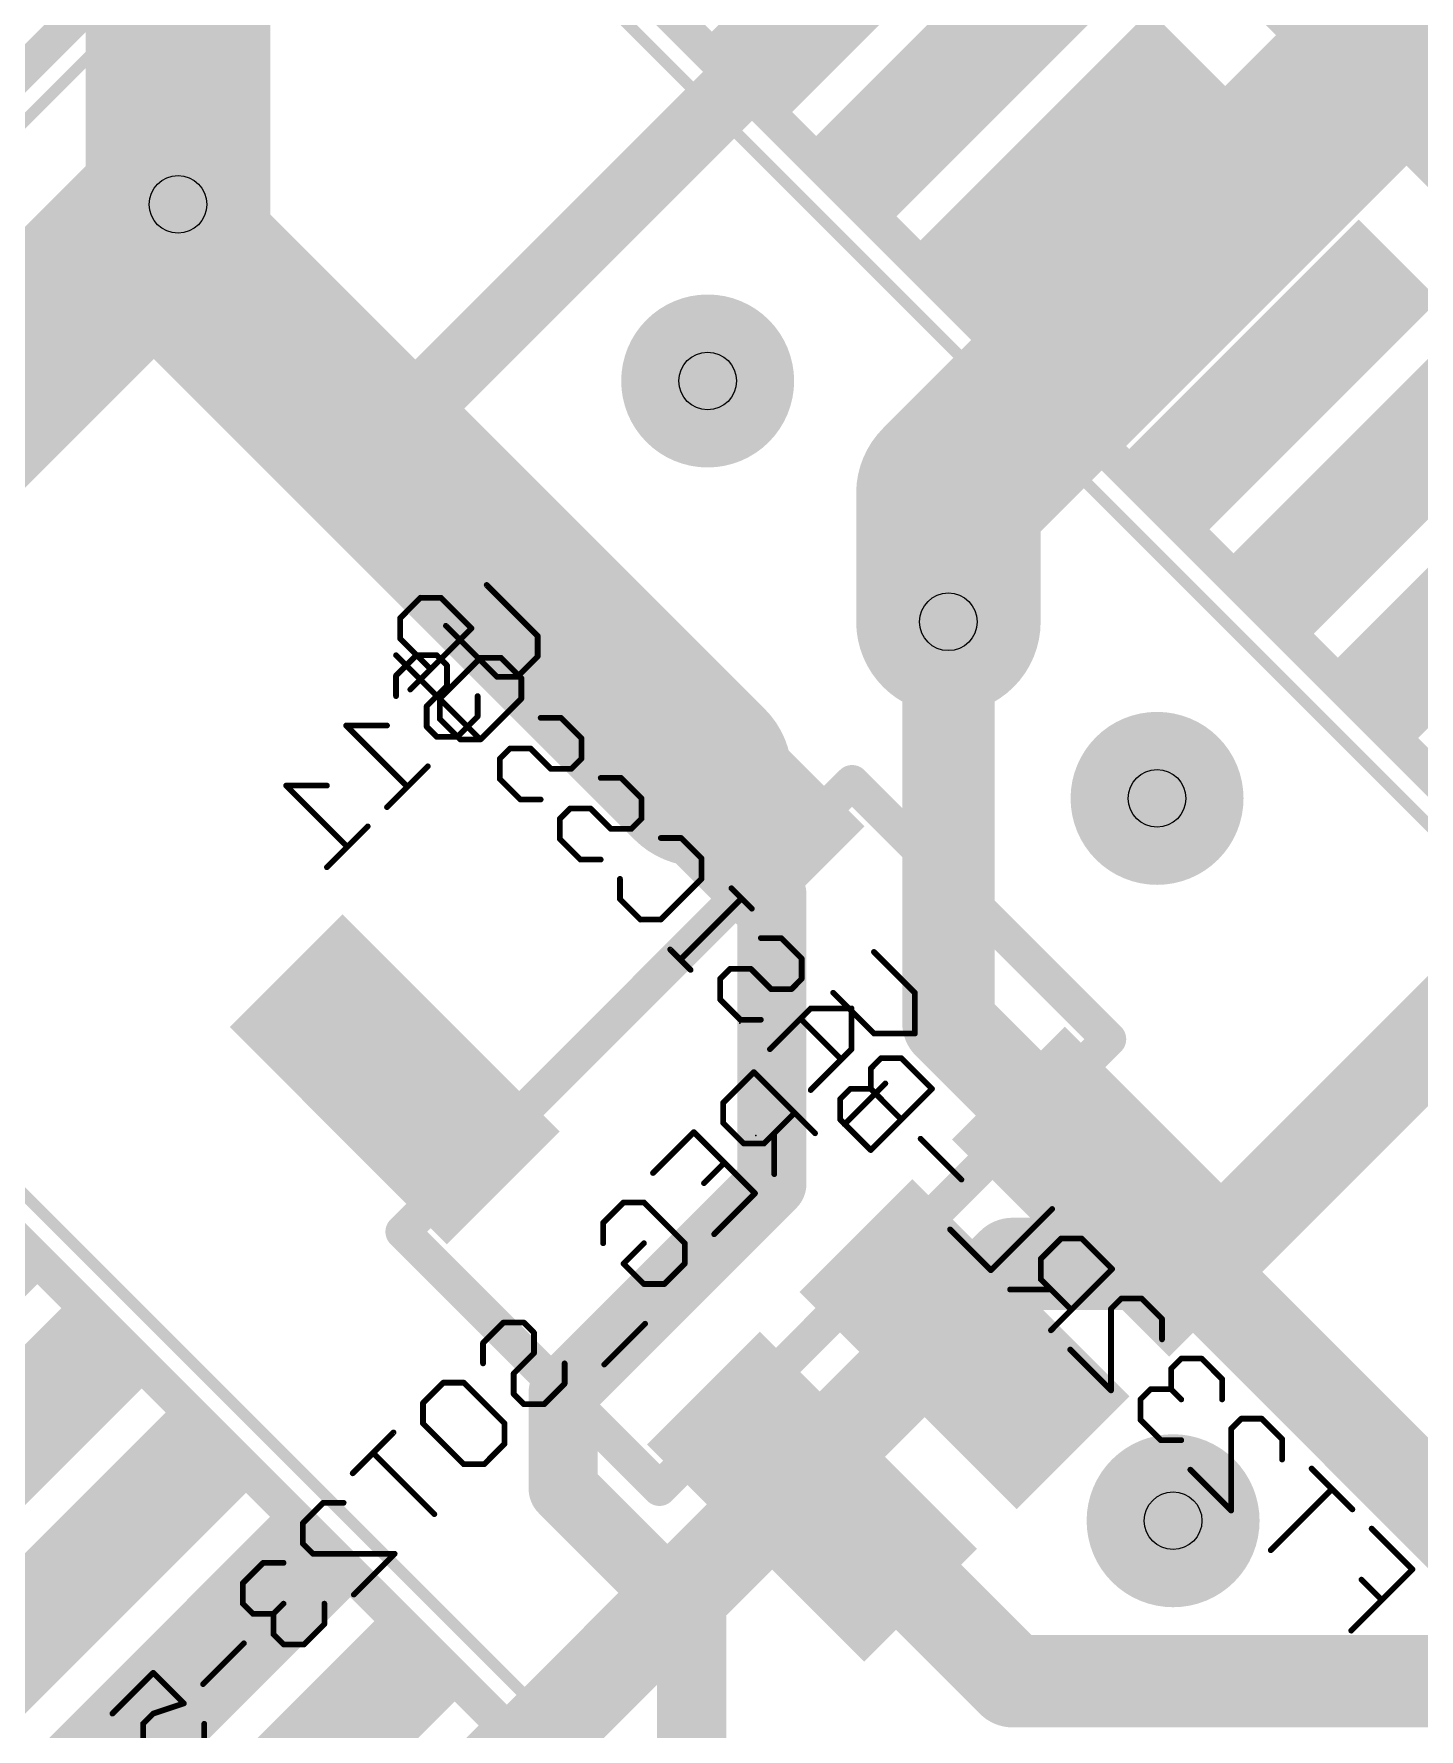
# Model space of a CAD drawing. Extents: x -76 to 580, y -41 to 95.
# Drawn here: x -12.87 to -6.77, y 7.64 to 15.11 of the extents above; entities that cross this region are included whole.
import ezdxf

# ---------------------------------------------------------------- set-up
doc = ezdxf.new("R2010")
doc.units = 0
for name, color, linetype in [('1', 22, 'CONTINUOUS'), ('16', 175, 'CONTINUOUS'), ('18', 82, 'CONTINUOUS'), ('22', 2, 'CONTINUOUS'), ('24', 7, 'CONTINUOUS'), ('26', 253, 'CONTINUOUS'), ('28', 253, 'CONTINUOUS'), ('29', 253, 'CONTINUOUS'), ('30', 253, 'CONTINUOUS'), ('32', 253, 'CONTINUOUS'), ('44', 253, 'CONTINUOUS'), ('52', 253, 'CONTINUOUS')]:
    doc.layers.add(name, color=color, linetype=linetype)

# ---------------------------------------------------------------- blocks, each defined once
blk = doc.blocks.new('RECT')
blk.add_solid([(-0.5, -0.5), (0.5, -0.5), (-0.5, 0.5), (0.5, 0.5)])
blk = doc.blocks.new('ROUNDV')
at = {"const_width": 0.5}
blk.add_lwpolyline([(0, -0.25, 1), (0, 0.25, 1), (0, -0.25)], format="xyb", dxfattribs=at)

msp = doc.modelspace()

# ---------------------------------------------------------------- linework, layer by layer
at = {"layer": '1'}
for points, const_width in [([(-1.6971, 20.2233), (-8.8388, 13.0815)], 0.8128), ([(-12.2329, 14.3543), (-14.9907, 11.5966)], 0.8128), ([(-3.677, 13.7179), (-7.7075, 9.6874)], 0.4064), ([(-8.8388, 13.0815), (-8.8388, 12.5158)], 0.8128), ([(-8.556, 9.6874), (-12.5865, 5.6569)], 0.4064), ([(-7.7075, 9.6874), (-8.556, 9.6874)], 0.4064)]:
    msp.add_lwpolyline(points, dxfattribs=dict(at, const_width=const_width))
for points, const_width in [([(-12.0893, 14.2106, 1), (-12.3766, 14.4979)], 0.4064), ([(-8.6356, 13.0815, 1), (-9.042, 13.0815)], 0.4064), ([(-8.9825, 13.2252, 1), (-8.6952, 12.9378)], 0.4064), ([(-9.042, 12.5158, 1), (-8.6356, 12.5158)], 0.4064), ([(-8.556, 9.789, 1), (-8.556, 9.5858)], 0.2032), ([(-8.4841, 9.6155, 1), (-8.6278, 9.7592)], 0.2032), ([(-7.7793, 9.7592, 1), (-7.6356, 9.6155)], 0.2032), ([(-7.7075, 9.5858, 1), (-7.7075, 9.789)], 0.2032)]:
    msp.add_lwpolyline(points, format="xyb", dxfattribs=dict(at, const_width=const_width))
at = {"layer": '16'}
for points, const_width in [([(-3.9598, 11.8794), (-8.556, 16.4756)], 0.3048), ([(-12.2329, 15.9099), (-12.2329, 14.3543)], 0.8128), ([(-9.3119, 15.3308), (-11.2784, 13.3643)], 0.3048), ([(-12.2329, 14.3543), (-12.2329, 14.1421)], 0.8128), ([(-12.2329, 14.1421), (-11.2784, 13.1875)], 0.8128), ([(-7.933, 13.9519), (-8.8388, 13.0461)], 0.4064), ([(-7.933, 13.9519), (-7.8623, 14.0226)], 0.254), ([(-11.2784, 13.1875), (-9.9349, 11.8441)], 0.8128), ([(-11.2784, 13.3643), (-11.2784, 13.1875)], 0.3048), ([(-8.8388, 13.0461), (-8.8388, 12.5158)], 0.4064), ([(-8.8388, 12.5158), (-8.8388, 10.748)], 0.4064), ([(-9.9349, 11.632), (-9.9349, 11.8441)], 0.3048), ([(-9.6166, 11.3137), (-9.9349, 11.632)], 0.3048), ([(-9.6166, 10.0409), (-9.6166, 11.3137)], 0.3048), ([(-8.8388, 10.748), (-8.0963, 10.0055)], 0.4064), ([(-10.5359, 9.1217), (-9.6166, 10.0409)], 0.3048), ([(-8.0963, 10.0055), (-6.0811, 7.9903)], 0.4064), ([(-10.5359, 8.6974), (-10.5359, 9.1217)], 0.3048), ([(-9.9702, 8.1317), (-10.5359, 8.6974)], 0.3048), ([(-9.4398, 8.662), (-9.3691, 8.662)], 0.4064), ([(-9.3691, 8.662), (-8.556, 7.8489)], 0.4064), ([(-9.9702, 7.3186), (-9.9702, 8.1317)], 0.3048), ([(-8.556, 7.8489), (-6.1518, 7.8489)], 0.4064)]:
    msp.add_lwpolyline(points, dxfattribs=dict(at, const_width=const_width))
for points, const_width in [([(-12.0297, 14.3543, 1), (-12.4361, 14.3543)], 0.4064), ([(-12.4361, 14.3543, 1), (-12.0297, 14.3543)], 0.4064), ([(-12.0893, 14.2858, 1), (-12.3766, 13.9985)], 0.4064), ([(-12.4361, 14.1421, 1), (-12.0297, 14.1421)], 0.4064), ([(-7.8612, 13.8801, 1), (-8.0049, 14.0238)], 0.2032), ([(-7.8174, 13.9777, 1), (-7.9072, 14.0675)], 0.127), ([(-7.9779, 13.9968, 1), (-7.8881, 13.907)], 0.127), ([(-11.1347, 13.3312, 1), (-11.422, 13.0439)], 0.4064), ([(-11.422, 13.0439, 1), (-11.1347, 13.3312)], 0.4064), ([(-11.2022, 13.3643, 1), (-11.3546, 13.3643)], 0.1524), ([(-11.3322, 13.4182, 1), (-11.2245, 13.3104)], 0.1524), ([(-11.3546, 13.1875, 1), (-11.2022, 13.1875)], 0.1524), ([(-8.9107, 13.118, 1), (-8.767, 12.9743)], 0.2032), ([(-8.7372, 13.0461, 1), (-8.9404, 13.0461)], 0.2032), ([(-8.7372, 12.5158, 1), (-8.9404, 12.5158)], 0.2032), ([(-8.9404, 12.5158, 1), (-8.7372, 12.5158)], 0.2032), ([(-10.0786, 11.7004, 1), (-9.7912, 11.9878)], 0.4064), ([(-9.8587, 11.8441, 1), (-10.0111, 11.8441)], 0.1524), ([(-9.881, 11.6859, 1), (-9.9888, 11.5781)], 0.1524), ([(-10.0111, 11.632, 1), (-9.8587, 11.632)], 0.1524), ([(-9.5404, 11.3137, 1), (-9.6928, 11.3137)], 0.1524), ([(-9.6705, 11.2598, 1), (-9.5628, 11.3676)], 0.1524), ([(-8.767, 10.8199, 1), (-8.9107, 10.6762)], 0.2032), ([(-8.9404, 10.748, 1), (-8.7372, 10.748)], 0.2032), ([(-9.5628, 9.987, 1), (-9.6705, 10.0948)], 0.1524), ([(-8.0245, 10.0773, 1), (-8.1681, 9.9336)], 0.2032), ([(-8.1681, 9.9336, 1), (-8.0245, 10.0773)], 0.2032), ([(-9.6928, 10.0409, 1), (-9.5404, 10.0409)], 0.1524), ([(-10.4597, 9.1217, 1), (-10.6121, 9.1217)], 0.1524), ([(-10.5898, 9.1756, 1), (-10.482, 9.0678)], 0.1524), ([(-10.482, 8.7513, 1), (-10.5898, 8.6435)], 0.1524), ([(-9.4398, 8.7636, 1), (-9.4398, 8.5604)], 0.2032), ([(-9.2973, 8.7338, 1), (-9.4409, 8.5901)], 0.2032), ([(-9.3691, 8.5604, 1), (-9.3691, 8.7636)], 0.2032), ([(-10.6121, 8.6974, 1), (-10.4597, 8.6974)], 0.1524), ([(-9.894, 8.1317, 1), (-10.0464, 8.1317)], 0.1524), ([(-10.0241, 8.0778, 1), (-9.9163, 8.1856)], 0.1524), ([(-8.556, 7.9505, 1), (-8.556, 7.7473)], 0.2032), ([(-8.6278, 7.777, 1), (-8.4841, 7.9207)], 0.2032)]:
    msp.add_lwpolyline(points, format="xyb", dxfattribs=dict(at, const_width=const_width))
at = {"layer": '22', "const_width": 0.1524}
for points in [[(-11.3667, 16.4933), (-15.5033, 12.3567)], [(-4.0128, 9.1394), (-11.3667, 16.4933)], [(-15.5033, 12.3567), (-8.1494, 5.0028)]]:
    msp.add_lwpolyline(points, dxfattribs=at)
at = {"layer": '24'}
for p in [(-9.7581, 10.748), (-9.6874, 10.253)]:
    msp.add_point(p, dxfattribs=at)
at = {"layer": '26', "const_width": 0.0254}
for points in [[(-10.873, 12.6779), (-10.6483, 12.4532)], [(-10.8281, 12.2735), (-11.0528, 12.4982)], [(-10.6483, 12.4532), (-10.6483, 12.3634)], [(-11.1825, 12.3684), (-11.2724, 12.2785)], [(-11.2724, 12.3684), (-10.9129, 12.0089)], [(-11.0927, 12.3684), (-11.1825, 12.3684)], [(-11.0477, 12.3235), (-11.0927, 12.3684)], [(-11.0477, 12.2336), (-11.0477, 12.3235)], [(-10.6483, 12.3634), (-10.7382, 12.2735)], [(-11.2724, 12.2785), (-11.2724, 12.1886)], [(-11.1376, 12.1437), (-11.0477, 12.2336)], [(-10.7382, 12.2735), (-10.8281, 12.2735)], [(-10.9129, 12.1886), (-10.9129, 12.0988)], [(-11.1376, 12.0538), (-11.1376, 12.1437)], [(-10.9129, 12.0988), (-11.0028, 12.0089)], [(-11.3123, 12.0589), (-11.4921, 12.0589)], [(-11.4921, 12.0589), (-11.2224, 11.7892)], [(-11.0927, 12.0089), (-11.1376, 12.0538)], [(-11.0028, 12.0089), (-11.0927, 12.0089)], [(-11.1326, 11.8791), (-11.3123, 11.6993)], [(-11.5769, 11.7942), (-11.7567, 11.7942)], [(-11.7567, 11.7942), (-11.487, 11.5246)], [(-11.3972, 11.6145), (-11.5769, 11.4347)]]:
    msp.add_lwpolyline(points, dxfattribs=at)
at = {"layer": '26', "const_width": 0.0127}
for points in [[(-10.8685, 12.6824, 1), (-10.8775, 12.6735)], [(-11.0483, 12.5027, 1), (-11.0572, 12.4937)], [(-10.6419, 12.4532, 1), (-10.6546, 12.4532)], [(-10.6528, 12.4488, 1), (-10.6438, 12.4577)], [(-11.2679, 12.3729, 1), (-11.2769, 12.3639)], [(-11.1825, 12.3747, 1), (-11.1825, 12.362)], [(-11.178, 12.3639, 1), (-11.187, 12.3729)], [(-11.0882, 12.3729, 1), (-11.0971, 12.3639)], [(-11.0927, 12.362, 1), (-11.0927, 12.3747)], [(-11.0414, 12.3235, 1), (-11.0541, 12.3235)], [(-11.0522, 12.319, 1), (-11.0432, 12.3279)], [(-10.6546, 12.3634, 1), (-10.6419, 12.3634)], [(-10.6438, 12.3589, 1), (-10.6528, 12.3679)], [(-11.2661, 12.2785, 1), (-11.2788, 12.2785)], [(-11.2769, 12.283, 1), (-11.2679, 12.274)], [(-11.0432, 12.2291, 1), (-11.0522, 12.2381)], [(-10.8281, 12.2798, 1), (-10.8281, 12.2671)], [(-10.8325, 12.269, 1), (-10.8236, 12.278)], [(-10.7427, 12.278, 1), (-10.7337, 12.269)], [(-10.7382, 12.2671, 1), (-10.7382, 12.2798)], [(-11.2788, 12.1886, 1), (-11.2661, 12.1886)], [(-11.0541, 12.2336, 1), (-11.0414, 12.2336)], [(-10.9066, 12.1886, 1), (-10.9192, 12.1886)], [(-11.1312, 12.1437, 1), (-11.1439, 12.1437)], [(-11.1421, 12.1482, 1), (-11.1331, 12.1392)], [(-10.9192, 12.0988, 1), (-10.9066, 12.0988)], [(-10.9084, 12.0943, 1), (-10.9174, 12.1032)], [(-11.4921, 12.0652, 1), (-11.4921, 12.0525)], [(-11.4876, 12.0633, 1), (-11.4966, 12.0544)], [(-11.3123, 12.0525, 1), (-11.3123, 12.0652)], [(-11.1331, 12.0583, 1), (-11.1421, 12.0493)], [(-11.1439, 12.0538, 1), (-11.1312, 12.0538)], [(-11.0927, 12.0152, 1), (-11.0927, 12.0025)], [(-11.0971, 12.0044, 1), (-11.0882, 12.0134)], [(-11.0073, 12.0134, 1), (-10.9983, 12.0044)], [(-11.0028, 12.0025, 1), (-11.0028, 12.0152)], [(-10.9174, 12.0044, 1), (-10.9084, 12.0134)], [(-11.1281, 11.8746, 1), (-11.1371, 11.8836)], [(-11.7567, 11.8006, 1), (-11.7567, 11.7879)], [(-11.7522, 11.7987, 1), (-11.7612, 11.7898)], [(-11.5769, 11.7879, 1), (-11.5769, 11.8006)], [(-11.2269, 11.7847, 1), (-11.218, 11.7937)], [(-11.3168, 11.7038, 1), (-11.3078, 11.6948)], [(-11.3927, 11.61, 1), (-11.4017, 11.619)], [(-11.4915, 11.5201, 1), (-11.4826, 11.5291)], [(-11.5814, 11.4392, 1), (-11.5724, 11.4302)]]:
    msp.add_lwpolyline(points, format="xyb", dxfattribs=at)
at = {"layer": '28'}
for points, const_width in [([(-11.3667, 16.2642), (-15.2742, 12.3567)], 0.0508), ([(-4.2419, 9.1394), (-11.3667, 16.2642)], 0.0508), ([(-11.1646, 12.6218), (-11.2544, 12.5319)], 0.0254), ([(-11.0747, 12.6218), (-11.1646, 12.6218)], 0.0254), ([(-10.9399, 12.487), (-11.0747, 12.6218)], 0.0254), ([(-11.2544, 12.5319), (-11.2544, 12.442)], 0.0254), ([(-11.2095, 12.2174), (-10.9399, 12.487)], 0.0254), ([(-11.2544, 12.442), (-11.1196, 12.3072)], 0.0254), ([(-15.2742, 12.3567), (-8.1494, 5.2319)], 0.0508), ([(-11.0797, 12.1774), (-10.9, 12.3572)], 0.0254), ([(-10.9, 12.3572), (-10.8101, 12.3572)], 0.0254), ([(-10.8101, 12.3572), (-10.7202, 12.2673)], 0.0254), ([(-10.7202, 12.2673), (-10.7202, 12.1774)], 0.0254), ([(-11.0797, 12.0876), (-11.0797, 12.1774)], 0.0254), ([(-10.7202, 12.1774), (-10.9, 11.9977)], 0.0254), ([(-10.9898, 11.9977), (-11.0797, 12.0876)], 0.0254), ([(-10.6353, 12.0926), (-10.5455, 12.0926)], 0.0254), ([(-10.5455, 12.0926), (-10.4556, 12.0027)], 0.0254), ([(-10.9, 11.9977), (-10.9898, 11.9977)], 0.0254), ([(-10.7702, 11.9578), (-10.8151, 11.9128)], 0.0254), ([(-10.6803, 11.9578), (-10.7702, 11.9578)], 0.0254), ([(-10.5904, 11.8679), (-10.6803, 11.9578)], 0.0254), ([(-10.4556, 12.0027), (-10.4556, 11.9128)], 0.0254), ([(-10.8151, 11.9128), (-10.8151, 11.823)], 0.0254), ([(-10.5005, 11.8679), (-10.5904, 11.8679)], 0.0254), ([(-10.4556, 11.9128), (-10.5005, 11.8679)], 0.0254), ([(-10.8151, 11.823), (-10.7252, 11.7331)], 0.0254), ([(-10.3707, 11.828), (-10.2809, 11.828)], 0.0254), ([(-10.2809, 11.828), (-10.191, 11.7381)], 0.0254), ([(-10.7252, 11.7331), (-10.6353, 11.7331)], 0.0254), ([(-10.191, 11.7381), (-10.191, 11.6482)], 0.0254), ([(-10.5056, 11.6932), (-10.5505, 11.6482)], 0.0254), ([(-10.5505, 11.6482), (-10.5505, 11.5584)], 0.0254), ([(-10.4157, 11.6932), (-10.5056, 11.6932)], 0.0254), ([(-10.3258, 11.6033), (-10.4157, 11.6932)], 0.0254), ([(-10.191, 11.6482), (-10.2359, 11.6033)], 0.0254), ([(-10.2359, 11.6033), (-10.3258, 11.6033)], 0.0254), ([(-10.1061, 11.5634), (-10.0163, 11.5634)], 0.0254), ([(-10.0163, 11.5634), (-9.9264, 11.4735)], 0.0254), ([(-10.5505, 11.5584), (-10.4606, 11.4685)], 0.0254), ([(-10.4606, 11.4685), (-10.3707, 11.4685)], 0.0254), ([(-9.9264, 11.4735), (-9.9264, 11.3836)], 0.0254), ([(-10.2859, 11.2938), (-10.2859, 11.3836)], 0.0254), ([(-9.9264, 11.3836), (-10.1061, 11.2039)], 0.0254), ([(-9.705, 11.2522), (-9.7949, 11.3421)], 0.0254), ([(-10.196, 11.2039), (-10.2859, 11.2938)], 0.0254), ([(-10.0196, 11.0275), (-9.75, 11.2971)], 0.0254), ([(-10.1061, 11.2039), (-10.196, 11.2039)], 0.0254), ([(-9.6651, 11.1224), (-9.5752, 11.1224)], 0.0254), ([(-9.5752, 11.1224), (-9.4854, 11.0325)], 0.0254), ([(-9.9747, 10.9825), (-10.0645, 11.0724)], 0.0254), ([(-9.1667, 11.0615), (-8.987, 10.8817)], 0.0254), ([(-9.7999, 10.9876), (-9.8449, 10.9426)], 0.0254), ([(-9.7101, 10.9876), (-9.7999, 10.9876)], 0.0254), ([(-9.6202, 10.8977), (-9.7101, 10.9876)], 0.0254), ([(-9.4854, 11.0325), (-9.4854, 10.9426)], 0.0254), ([(-9.8449, 10.9426), (-9.8449, 10.8528)], 0.0254), ([(-9.5303, 10.8977), (-9.6202, 10.8977)], 0.0254), ([(-9.4854, 10.9426), (-9.5303, 10.8977)], 0.0254), ([(-9.8449, 10.8528), (-9.755, 10.7629)], 0.0254), ([(-9.1667, 10.702), (-9.3465, 10.8817)], 0.0254), ([(-8.987, 10.8817), (-8.987, 10.702)], 0.0254), ([(-9.755, 10.7629), (-9.6651, 10.7629)], 0.0254), ([(-9.4455, 10.8128), (-9.6252, 10.6331)], 0.0254), ([(-9.3106, 10.5881), (-9.4904, 10.7679)], 0.0254), ([(-9.2657, 10.8128), (-9.4455, 10.8128)], 0.0254), ([(-9.2657, 10.6331), (-9.2657, 10.8128)], 0.0254), ([(-8.987, 10.702), (-9.1667, 10.702)], 0.0254), ([(-9.4455, 10.4533), (-9.2657, 10.6331)], 0.0254), ([(-9.1359, 10.5932), (-9.1808, 10.5482)], 0.0254), ([(-9.046, 10.5932), (-9.1359, 10.5932)], 0.0254), ([(-8.9112, 10.4584), (-9.046, 10.5932)], 0.0254), ([(-9.696, 10.5323), (-9.8308, 10.3975)], 0.0254), ([(-9.4263, 10.2626), (-9.696, 10.5323)], 0.0254), ([(-9.1808, 10.5482), (-9.1808, 10.4584)], 0.0254), ([(-9.2707, 10.4584), (-9.3157, 10.4134)], 0.0254), ([(-9.1168, 10.4823), (-9.2965, 10.3026)], 0.0254), ([(-9.1808, 10.4584), (-9.2707, 10.4584)], 0.0254), ([(-9.1808, 10.1887), (-8.9112, 10.4584)], 0.0254), ([(-9.046, 10.3235), (-9.1808, 10.4584)], 0.0254), ([(-9.8308, 10.3975), (-9.8308, 10.3076)], 0.0254), ([(-9.3157, 10.4134), (-9.3157, 10.3235)], 0.0254), ([(-9.8308, 10.3076), (-9.7409, 10.2177)], 0.0254), ([(-9.651, 10.2177), (-9.5162, 10.3525)], 0.0254), ([(-9.3157, 10.3235), (-9.1808, 10.1887)], 0.0254), ([(-10.1403, 10.0879), (-9.9606, 10.2677)], 0.0254), ([(-9.9606, 10.2677), (-9.6909, 9.998)], 0.0254), ([(-9.7409, 10.2177), (-9.651, 10.2177)], 0.0254), ([(-9.6061, 10.2626), (-9.6061, 10.0829)], 0.0254), ([(-8.7814, 10.0589), (-8.9612, 10.2387)], 0.0254), ([(-9.8257, 10.1329), (-9.9156, 10.043)], 0.0254), ([(-9.6909, 9.998), (-9.8707, 9.8183)], 0.0254), ([(-10.36, 9.8682), (-10.2701, 9.9581)], 0.0254), ([(-10.2701, 9.9581), (-10.1802, 9.9581)], 0.0254), ([(-10.1802, 9.9581), (-10.0005, 9.7784)], 0.0254), ([(-8.382, 9.9292), (-8.6516, 9.6595)], 0.0254), ([(-10.36, 9.7784), (-10.36, 9.8682)], 0.0254), ([(-10.2701, 9.6885), (-10.1802, 9.7784)], 0.0254), ([(-10.0005, 9.7784), (-10.0005, 9.6885)], 0.0254), ([(-8.6516, 9.6595), (-8.8314, 9.8393)], 0.0254), ([(-8.3421, 9.7994), (-8.432, 9.7095)], 0.0254), ([(-8.2522, 9.7994), (-8.3421, 9.7994)], 0.0254), ([(-8.1174, 9.6646), (-8.2522, 9.7994)], 0.0254), ([(-8.432, 9.7095), (-8.432, 9.6196)], 0.0254), ([(-10.1802, 9.5986), (-10.2701, 9.6885)], 0.0254), ([(-10.0005, 9.6885), (-10.0903, 9.5986)], 0.0254), ([(-8.387, 9.3949), (-8.1174, 9.6646)], 0.0254), ([(-10.0903, 9.5986), (-10.1802, 9.5986)], 0.0254), ([(-8.387, 9.5747), (-8.5668, 9.5747)], 0.0254), ([(-8.432, 9.6196), (-8.2972, 9.4848)], 0.0254), ([(-8.1224, 9.4898), (-8.0775, 9.5348)], 0.0254), ([(-8.1224, 9.1303), (-8.1224, 9.4898)], 0.0254), ([(-8.0775, 9.5348), (-7.9876, 9.5348)], 0.0254), ([(-7.9876, 9.5348), (-7.8977, 9.4449)], 0.0254), ([(-10.8892, 9.339), (-10.7993, 9.4289)], 0.0254), ([(-10.7993, 9.4289), (-10.7094, 9.4289)], 0.0254), ([(-10.7094, 9.4289), (-10.6645, 9.384)], 0.0254), ([(-10.1752, 9.4239), (-10.355, 9.2441)], 0.0254), ([(-7.8977, 9.4449), (-7.8977, 9.355)], 0.0254), ([(-10.8892, 9.2492), (-10.8892, 9.339)], 0.0254), ([(-10.6645, 9.384), (-10.6645, 9.2941)], 0.0254), ([(-10.6645, 9.2941), (-10.7544, 9.2042)], 0.0254), ([(-10.5297, 9.1593), (-10.5297, 9.2492)], 0.0254), ([(-8.3022, 9.3101), (-8.1224, 9.1303)], 0.0254), ([(-7.8129, 9.2702), (-7.8578, 9.2252)], 0.0254), ([(-7.723, 9.2702), (-7.8129, 9.2702)], 0.0254), ([(-7.6331, 9.1803), (-7.723, 9.2702)], 0.0254), ([(-10.7544, 9.2042), (-10.7544, 9.1143)], 0.0254), ([(-7.8578, 9.2252), (-7.8578, 9.1353)], 0.0254), ([(-7.6331, 9.0904), (-7.6331, 9.1803)], 0.0254), ([(-11.1538, 9.0744), (-11.0639, 9.1643)], 0.0254), ([(-11.0639, 9.1643), (-10.974, 9.1643)], 0.0254), ([(-10.974, 9.1643), (-10.7943, 8.9846)], 0.0254), ([(-10.7544, 9.1143), (-10.7094, 9.0694)], 0.0254), ([(-10.6196, 9.0694), (-10.5297, 9.1593)], 0.0254), ([(-7.9477, 9.1353), (-7.9926, 9.0904)], 0.0254), ([(-7.8578, 9.1353), (-7.9477, 9.1353)], 0.0254), ([(-7.8578, 9.1353), (-7.8129, 9.0904)], 0.0254), ([(-11.1538, 8.9846), (-11.1538, 9.0744)], 0.0254), ([(-10.7094, 9.0694), (-10.6196, 9.0694)], 0.0254), ([(-7.9926, 9.0904), (-7.9926, 9.0005)], 0.0254), ([(-10.974, 8.8048), (-11.1538, 8.9846)], 0.0254), ([(-10.7943, 8.9846), (-10.7943, 8.8947)], 0.0254), ([(-7.9926, 9.0005), (-7.9028, 8.9107)], 0.0254), ([(-7.5932, 8.9606), (-7.5483, 9.0056)], 0.0254), ([(-7.5932, 8.6011), (-7.5932, 8.9606)], 0.0254), ([(-7.5483, 9.0056), (-7.4584, 9.0056)], 0.0254), ([(-7.4584, 9.0056), (-7.3685, 8.9157)], 0.0254), ([(-11.2836, 8.9446), (-11.4634, 8.7649)], 0.0254), ([(-10.7943, 8.8947), (-10.8842, 8.8048)], 0.0254), ([(-7.9028, 8.9107), (-7.8129, 8.9107)], 0.0254), ([(-7.3685, 8.9157), (-7.3685, 8.8258)], 0.0254), ([(-11.1038, 8.5851), (-11.3735, 8.8548)], 0.0254), ([(-10.8842, 8.8048), (-10.974, 8.8048)], 0.0254), ([(-7.773, 8.7809), (-7.5932, 8.6011)], 0.0254), ([(-7.059, 8.6061), (-7.2387, 8.7859)], 0.0254), ([(-7.4185, 8.4264), (-7.1488, 8.696)], 0.0254), ([(-11.683, 8.5452), (-11.5931, 8.6351)], 0.0254), ([(-11.5931, 8.6351), (-11.5033, 8.6351)], 0.0254), ([(-11.683, 8.4553), (-11.683, 8.5452)], 0.0254), ([(-6.7944, 8.3415), (-6.9741, 8.5213)], 0.0254), ([(-11.6381, 8.4104), (-11.683, 8.4553)], 0.0254), ([(-11.8577, 8.3705), (-11.9476, 8.2806)], 0.0254), ([(-11.7679, 8.3705), (-11.8577, 8.3705)], 0.0254), ([(-11.2786, 8.4104), (-11.6381, 8.4104)], 0.0254), ([(-11.4583, 8.2306), (-11.2786, 8.4104)], 0.0254), ([(-11.9476, 8.2806), (-11.9476, 8.1907)], 0.0254), ([(-7.064, 8.0719), (-6.7944, 8.3415)], 0.0254), ([(-6.9292, 8.2067), (-7.0191, 8.2966)], 0.0254), ([(-11.9476, 8.1907), (-11.9027, 8.1458)], 0.0254), ([(-11.9027, 8.1458), (-11.8128, 8.1458)], 0.0254), ([(-11.8128, 8.1458), (-11.7679, 8.1907)], 0.0254), ([(-11.8128, 8.1458), (-11.8128, 8.0559)], 0.0254), ([(-11.5881, 8.1009), (-11.5881, 8.1907)], 0.0254), ([(-11.8128, 8.0559), (-11.7679, 8.011)], 0.0254), ([(-11.678, 8.011), (-11.5881, 8.1009)], 0.0254), ([(-11.9426, 8.016), (-12.1224, 7.8363)], 0.0254), ([(-11.7679, 8.011), (-11.678, 8.011)], 0.0254), ([(-12.5218, 7.7065), (-12.342, 7.8862)], 0.0254), ([(-12.342, 7.8862), (-12.2072, 7.7514)], 0.0254), ([(-12.342, 7.7065), (-12.387, 7.6615)], 0.0254), ([(-12.2072, 7.7514), (-12.342, 7.7065)], 0.0254), ([(-12.387, 7.6615), (-12.387, 7.5716)], 0.0254), ([(-12.1173, 7.5716), (-12.1173, 7.6615)], 0.0254)]:
    msp.add_lwpolyline(points, dxfattribs=dict(at, const_width=const_width))
at = {"layer": '28', "const_width": 0.0127}
for points in [[(-11.1646, 12.6282, 1), (-11.1646, 12.6155)], [(-11.1601, 12.6173, 1), (-11.169, 12.6263)], [(-11.0702, 12.6263, 1), (-11.0792, 12.6173)], [(-11.0747, 12.6155, 1), (-11.0747, 12.6282)], [(-11.2481, 12.5319, 1), (-11.2608, 12.5319)], [(-11.2589, 12.5364, 1), (-11.2499, 12.5274)], [(-10.9354, 12.4825, 1), (-10.9444, 12.4915)], [(-10.9444, 12.4825, 1), (-10.9354, 12.4915)], [(-11.25, 12.4465, 1), (-11.2589, 12.4376)], [(-11.2608, 12.442, 1), (-11.2481, 12.442)], [(-10.9, 12.3636, 1), (-10.9, 12.3509)], [(-10.8955, 12.3527, 1), (-10.9044, 12.3617)], [(-10.8056, 12.3617, 1), (-10.8146, 12.3527)], [(-10.8101, 12.3509, 1), (-10.8101, 12.3636)], [(-11.1241, 12.3027, 1), (-11.1151, 12.3117)], [(-10.7138, 12.2673, 1), (-10.7265, 12.2673)], [(-10.7247, 12.2628, 1), (-10.7157, 12.2718)], [(-11.214, 12.2218, 1), (-11.205, 12.2129)], [(-11.0734, 12.1774, 1), (-11.0861, 12.1774)], [(-11.0842, 12.1819, 1), (-11.0752, 12.173)], [(-10.7265, 12.1774, 1), (-10.7138, 12.1774)], [(-10.7157, 12.173, 1), (-10.7247, 12.1819)], [(-11.0752, 12.0921, 1), (-11.0842, 12.0831)], [(-10.6353, 12.099, 1), (-10.6353, 12.0863)], [(-10.541, 12.0971, 1), (-10.55, 12.0881)], [(-10.5455, 12.0863, 1), (-10.5455, 12.099)], [(-11.0861, 12.0876, 1), (-11.0734, 12.0876)], [(-10.9898, 12.004, 1), (-10.9898, 11.9913)], [(-10.9943, 11.9932, 1), (-10.9853, 12.0022)], [(-10.9044, 12.0022, 1), (-10.8955, 11.9932)], [(-10.9, 11.9913, 1), (-10.9, 12.004)], [(-10.7702, 11.9641, 1), (-10.7702, 11.9514)], [(-10.7657, 11.9533, 1), (-10.7747, 11.9623)], [(-10.6758, 11.9623, 1), (-10.6848, 11.9533)], [(-10.6803, 11.9514, 1), (-10.6803, 11.9641)], [(-10.4492, 12.0027, 1), (-10.4619, 12.0027)], [(-10.4601, 11.9982, 1), (-10.4511, 12.0072)], [(-10.8088, 11.9128, 1), (-10.8215, 11.9128)], [(-10.8196, 11.9173, 1), (-10.8106, 11.9084)], [(-10.5904, 11.8743, 1), (-10.5904, 11.8616)], [(-10.5949, 11.8634, 1), (-10.5859, 11.8724)], [(-10.505, 11.8724, 1), (-10.496, 11.8634)], [(-10.5005, 11.8616, 1), (-10.5005, 11.8743)], [(-10.4619, 11.9128, 1), (-10.4492, 11.9128)], [(-10.4511, 11.9084, 1), (-10.4601, 11.9173)], [(-10.8106, 11.8275, 1), (-10.8196, 11.8185)], [(-10.8215, 11.823, 1), (-10.8088, 11.823)], [(-10.3707, 11.8343, 1), (-10.3707, 11.8216)], [(-10.2764, 11.8325, 1), (-10.2854, 11.8235)], [(-10.2809, 11.8216, 1), (-10.2809, 11.8343)], [(-10.7252, 11.7394, 1), (-10.7252, 11.7267)], [(-10.7297, 11.7286, 1), (-10.7207, 11.7376)], [(-10.6353, 11.7267, 1), (-10.6353, 11.7394)], [(-10.1846, 11.7381, 1), (-10.1973, 11.7381)], [(-10.1955, 11.7336, 1), (-10.1865, 11.7426)], [(-10.5441, 11.6482, 1), (-10.5568, 11.6482)], [(-10.555, 11.6527, 1), (-10.546, 11.6437)], [(-10.5056, 11.6995, 1), (-10.5056, 11.6868)], [(-10.5011, 11.6887, 1), (-10.51, 11.6977)], [(-10.4112, 11.6977, 1), (-10.4202, 11.6887)], [(-10.4157, 11.6868, 1), (-10.4157, 11.6995)], [(-10.1973, 11.6482, 1), (-10.1846, 11.6482)], [(-10.1865, 11.6437, 1), (-10.1955, 11.6527)], [(-10.3258, 11.6097, 1), (-10.3258, 11.597)], [(-10.3303, 11.5988, 1), (-10.3213, 11.6078)], [(-10.2404, 11.6078, 1), (-10.2314, 11.5988)], [(-10.2359, 11.597, 1), (-10.2359, 11.6097)], [(-10.1061, 11.5697, 1), (-10.1061, 11.557)], [(-10.0118, 11.5679, 1), (-10.0207, 11.5589)], [(-10.0163, 11.557, 1), (-10.0163, 11.5697)], [(-10.546, 11.5628, 1), (-10.555, 11.5539)], [(-10.5568, 11.5584, 1), (-10.5441, 11.5584)], [(-10.4606, 11.4748, 1), (-10.4606, 11.4621)], [(-10.4651, 11.464, 1), (-10.4561, 11.473)], [(-10.3707, 11.4621, 1), (-10.3707, 11.4748)], [(-9.92, 11.4735, 1), (-9.9327, 11.4735)], [(-9.9309, 11.469, 1), (-9.9219, 11.478)], [(-10.2795, 11.3836, 1), (-10.2922, 11.3836)], [(-9.9327, 11.3836, 1), (-9.92, 11.3836)], [(-9.9219, 11.3791, 1), (-9.9309, 11.3881)], [(-9.7904, 11.3465, 1), (-9.7994, 11.3376)], [(-10.2814, 11.2982, 1), (-10.2904, 11.2893)], [(-10.2922, 11.2938, 1), (-10.2795, 11.2938)], [(-9.7455, 11.2926, 1), (-9.7545, 11.3016)], [(-10.196, 11.2102, 1), (-10.196, 11.1975)], [(-10.2005, 11.1994, 1), (-10.1915, 11.2084)], [(-10.1106, 11.2084, 1), (-10.1016, 11.1994)], [(-10.1061, 11.1975, 1), (-10.1061, 11.2102)], [(-9.7095, 11.2477, 1), (-9.7005, 11.2567)], [(-9.6651, 11.1287, 1), (-9.6651, 11.116)], [(-9.5708, 11.1269, 1), (-9.5797, 11.1179)], [(-9.5752, 11.116, 1), (-9.5752, 11.1287)], [(-10.0601, 11.0769, 1), (-10.069, 11.0679)], [(-9.1623, 11.066, 1), (-9.1712, 11.057)], [(-10.0241, 11.032, 1), (-10.0151, 11.023)], [(-9.9792, 10.978, 1), (-9.9702, 10.987)], [(-9.7999, 10.9939, 1), (-9.7999, 10.9812)], [(-9.7955, 10.9831, 1), (-9.8044, 10.9921)], [(-9.7056, 10.9921, 1), (-9.7145, 10.9831)], [(-9.7101, 10.9812, 1), (-9.7101, 10.9939)], [(-9.479, 11.0325, 1), (-9.4917, 11.0325)], [(-9.4899, 11.028, 1), (-9.4809, 11.037)], [(-9.8385, 10.9426, 1), (-9.8512, 10.9426)], [(-9.8494, 10.9471, 1), (-9.8404, 10.9381)], [(-9.6202, 10.904, 1), (-9.6202, 10.8913)], [(-9.6247, 10.8932, 1), (-9.6157, 10.9022)], [(-9.5348, 10.9022, 1), (-9.5258, 10.8932)], [(-9.5303, 10.8913, 1), (-9.5303, 10.904)], [(-9.4917, 10.9426, 1), (-9.479, 10.9426)], [(-9.4809, 10.9381, 1), (-9.4899, 10.9471)], [(-9.8404, 10.8572, 1), (-9.8494, 10.8483)], [(-9.8512, 10.8528, 1), (-9.8385, 10.8528)], [(-9.342, 10.8862, 1), (-9.351, 10.8772)], [(-8.9806, 10.8817, 1), (-8.9933, 10.8817)], [(-8.9915, 10.8772, 1), (-8.9825, 10.8862)], [(-9.755, 10.7692, 1), (-9.755, 10.7565)], [(-9.7595, 10.7584, 1), (-9.7505, 10.7674)], [(-9.6651, 10.7565, 1), (-9.6651, 10.7692)], [(-9.4859, 10.7724, 1), (-9.4949, 10.7634)], [(-9.4455, 10.8192, 1), (-9.4455, 10.8065)], [(-9.441, 10.8084, 1), (-9.4499, 10.8173)], [(-9.2593, 10.8128, 1), (-9.272, 10.8128)], [(-9.2657, 10.8065, 1), (-9.2657, 10.8192)], [(-9.1667, 10.7083, 1), (-9.1667, 10.6956)], [(-9.1712, 10.6975, 1), (-9.1623, 10.7065)], [(-8.9933, 10.702, 1), (-8.9806, 10.702)], [(-8.987, 10.6956, 1), (-8.987, 10.7083)], [(-9.6297, 10.6376, 1), (-9.6207, 10.6286)], [(-9.272, 10.6331, 1), (-9.2593, 10.6331)], [(-9.2612, 10.6286, 1), (-9.2702, 10.6376)], [(-9.1359, 10.5995, 1), (-9.1359, 10.5868)], [(-9.1314, 10.5887, 1), (-9.1404, 10.5977)], [(-9.0415, 10.5977, 1), (-9.0505, 10.5887)], [(-9.046, 10.5868, 1), (-9.046, 10.5995)], [(-9.6915, 10.5368, 1), (-9.7004, 10.5278)], [(-9.6915, 10.5278, 1), (-9.7004, 10.5368)], [(-9.3151, 10.5837, 1), (-9.3061, 10.5926)], [(-9.1745, 10.5482, 1), (-9.1872, 10.5482)], [(-9.1853, 10.5527, 1), (-9.1764, 10.5438)], [(-9.4499, 10.4578, 1), (-9.441, 10.4488)], [(-9.2707, 10.4647, 1), (-9.2707, 10.452)], [(-9.2662, 10.4539, 1), (-9.2752, 10.4629)], [(-9.1872, 10.4584, 1), (-9.1745, 10.4584)], [(-9.1764, 10.4629, 1), (-9.1853, 10.4539)], [(-9.1808, 10.452, 1), (-9.1808, 10.4647)], [(-9.1123, 10.4778, 1), (-9.1213, 10.4868)], [(-8.9067, 10.4539, 1), (-8.9157, 10.4629)], [(-8.9157, 10.4539, 1), (-8.9067, 10.4629)], [(-9.8353, 10.402, 1), (-9.8263, 10.393)], [(-9.8244, 10.3975, 1), (-9.8371, 10.3975)], [(-9.3202, 10.4179, 1), (-9.3112, 10.4089)], [(-9.3093, 10.4134, 1), (-9.322, 10.4134)], [(-9.8263, 10.3121, 1), (-9.8353, 10.3031)], [(-9.8371, 10.3076, 1), (-9.8244, 10.3076)], [(-9.5117, 10.348, 1), (-9.5207, 10.357)], [(-9.3112, 10.328, 1), (-9.3202, 10.3191)], [(-9.322, 10.3235, 1), (-9.3093, 10.3235)], [(-9.301, 10.307, 1), (-9.292, 10.2981)], [(-9.0505, 10.3191, 1), (-9.0415, 10.328)], [(-9.9561, 10.2722, 1), (-9.965, 10.2632)], [(-9.9561, 10.2632, 1), (-9.965, 10.2722)], [(-9.7409, 10.2241, 1), (-9.7409, 10.2114)], [(-9.651, 10.2114, 1), (-9.651, 10.2241)], [(-9.5997, 10.2626, 1), (-9.6124, 10.2626)], [(-9.4308, 10.2582, 1), (-9.4218, 10.2671)], [(-8.9567, 10.2432, 1), (-8.9657, 10.2342)], [(-9.7454, 10.2132, 1), (-9.7364, 10.2222)], [(-9.6555, 10.2222, 1), (-9.6465, 10.2132)], [(-9.1853, 10.1932, 1), (-9.1764, 10.1842)], [(-9.1853, 10.1842, 1), (-9.1764, 10.1932)], [(-10.1448, 10.0924, 1), (-10.1358, 10.0834)], [(-9.8213, 10.1284, 1), (-9.8302, 10.1373)], [(-9.6124, 10.0829, 1), (-9.5997, 10.0829)], [(-9.9201, 10.0475, 1), (-9.9111, 10.0385)], [(-9.6864, 9.9936, 1), (-9.6954, 10.0025)], [(-9.6954, 9.9936, 1), (-9.6864, 10.0025)], [(-8.7859, 10.0545, 1), (-8.7769, 10.0634)], [(-10.2701, 9.9645, 1), (-10.2701, 9.9518)], [(-10.2656, 9.9536, 1), (-10.2746, 9.9626)], [(-10.1757, 9.9626, 1), (-10.1847, 9.9536)], [(-10.1802, 9.9518, 1), (-10.1802, 9.9645)], [(-8.3775, 9.9247, 1), (-8.3865, 9.9336)], [(-10.3536, 9.8682, 1), (-10.3663, 9.8682)], [(-10.3645, 9.8727, 1), (-10.3555, 9.8638)], [(-10.3663, 9.7784, 1), (-10.3536, 9.7784)], [(-10.1757, 9.7739, 1), (-10.1847, 9.7829)], [(-9.9941, 9.7784, 1), (-10.0068, 9.7784)], [(-10.005, 9.7739, 1), (-9.996, 9.7829)], [(-9.8752, 9.8228, 1), (-9.8662, 9.8138)], [(-8.8269, 9.8438, 1), (-8.8359, 9.8348)], [(-8.3421, 9.8057, 1), (-8.3421, 9.793)], [(-8.3376, 9.7949, 1), (-8.3466, 9.8039)], [(-8.2477, 9.8039, 1), (-8.2567, 9.7949)], [(-8.2522, 9.793, 1), (-8.2522, 9.8057)], [(-8.4256, 9.7095, 1), (-8.4383, 9.7095)], [(-8.4365, 9.714, 1), (-8.4275, 9.705)], [(-10.2656, 9.693, 1), (-10.2746, 9.684)], [(-10.2746, 9.693, 1), (-10.2656, 9.684)], [(-10.0068, 9.6885, 1), (-9.9941, 9.6885)], [(-9.996, 9.684, 1), (-10.005, 9.693)], [(-8.6561, 9.664, 1), (-8.6471, 9.655)], [(-8.6561, 9.655, 1), (-8.6471, 9.664)], [(-8.1129, 9.6601, 1), (-8.1219, 9.669)], [(-8.1219, 9.6601, 1), (-8.1129, 9.669)], [(-10.1802, 9.605, 1), (-10.1802, 9.5923)], [(-10.1847, 9.5941, 1), (-10.1757, 9.6031)], [(-10.0948, 9.6031, 1), (-10.0859, 9.5941)], [(-10.0903, 9.5923, 1), (-10.0903, 9.605)], [(-8.5668, 9.581, 1), (-8.5668, 9.5683)], [(-8.4275, 9.6241, 1), (-8.4365, 9.6151)], [(-8.4383, 9.6196, 1), (-8.4256, 9.6196)], [(-8.387, 9.5683, 1), (-8.387, 9.581)], [(-8.3016, 9.4803, 1), (-8.2927, 9.4893)], [(-8.1161, 9.4898, 1), (-8.1288, 9.4898)], [(-8.1269, 9.4943, 1), (-8.1179, 9.4853)], [(-8.0775, 9.5411, 1), (-8.0775, 9.5284)], [(-8.073, 9.5303, 1), (-8.082, 9.5393)], [(-7.9831, 9.5393, 1), (-7.9921, 9.5303)], [(-7.9876, 9.5284, 1), (-7.9876, 9.5411)], [(-10.7993, 9.4353, 1), (-10.7993, 9.4226)], [(-10.7948, 9.4244, 1), (-10.8038, 9.4334)], [(-10.7049, 9.4334, 1), (-10.7139, 9.4244)], [(-10.7094, 9.4226, 1), (-10.7094, 9.4353)], [(-10.1707, 9.4194, 1), (-10.1797, 9.4284)], [(-7.8914, 9.4449, 1), (-7.9041, 9.4449)], [(-7.9022, 9.4404, 1), (-7.8932, 9.4494)], [(-10.8828, 9.339, 1), (-10.8955, 9.339)], [(-10.8937, 9.3435, 1), (-10.8847, 9.3345)], [(-10.6582, 9.384, 1), (-10.6708, 9.384)], [(-10.669, 9.3795, 1), (-10.66, 9.3885)], [(-8.3915, 9.3994, 1), (-8.3825, 9.3904)], [(-7.9041, 9.355, 1), (-7.8914, 9.355)], [(-10.6708, 9.2941, 1), (-10.6582, 9.2941)], [(-10.66, 9.2896, 1), (-10.669, 9.2986)], [(-10.5233, 9.2492, 1), (-10.536, 9.2492)], [(-8.2977, 9.3146, 1), (-8.3067, 9.3056)], [(-7.8129, 9.2765, 1), (-7.8129, 9.2638)], [(-7.8084, 9.2657, 1), (-7.8174, 9.2747)], [(-7.7185, 9.2747, 1), (-7.7275, 9.2657)], [(-7.723, 9.2638, 1), (-7.723, 9.2765)], [(-10.8955, 9.2492, 1), (-10.8828, 9.2492)], [(-10.7589, 9.2087, 1), (-10.7499, 9.1997)], [(-10.748, 9.2042, 1), (-10.7607, 9.2042)], [(-10.3594, 9.2486, 1), (-10.3505, 9.2396)], [(-7.8515, 9.2252, 1), (-7.8642, 9.2252)], [(-7.8623, 9.2297, 1), (-7.8533, 9.2207)], [(-7.6268, 9.1803, 1), (-7.6395, 9.1803)], [(-7.6376, 9.1758, 1), (-7.6286, 9.1848)], [(-11.0639, 9.1707, 1), (-11.0639, 9.158)], [(-11.0594, 9.1598, 1), (-11.0684, 9.1688)], [(-10.9696, 9.1688, 1), (-10.9785, 9.1598)], [(-10.974, 9.158, 1), (-10.974, 9.1707)], [(-10.7499, 9.1188, 1), (-10.7589, 9.1099)], [(-10.7607, 9.1143, 1), (-10.748, 9.1143)], [(-10.536, 9.1593, 1), (-10.5233, 9.1593)], [(-10.5252, 9.1548, 1), (-10.5342, 9.1638)], [(-8.1288, 9.1303, 1), (-8.1161, 9.1303)], [(-8.1269, 9.1258, 1), (-8.1179, 9.1348)], [(-7.9477, 9.1417, 1), (-7.9477, 9.129)], [(-7.9432, 9.1309, 1), (-7.9522, 9.1398)], [(-7.8642, 9.1353, 1), (-7.8515, 9.1353)], [(-7.8533, 9.1398, 1), (-7.8623, 9.1309)], [(-7.8578, 9.129, 1), (-7.8578, 9.1417)], [(-11.1475, 9.0744, 1), (-11.1602, 9.0744)], [(-11.1583, 9.0789, 1), (-11.1493, 9.0699)], [(-10.7094, 9.0758, 1), (-10.7094, 9.0631)], [(-10.7139, 9.0649, 1), (-10.7049, 9.0739)], [(-10.624, 9.0739, 1), (-10.6151, 9.0649)], [(-10.6196, 9.0631, 1), (-10.6196, 9.0758)], [(-7.9863, 9.0904, 1), (-7.999, 9.0904)], [(-7.9971, 9.0949, 1), (-7.9881, 9.0859)], [(-7.8174, 9.0859, 1), (-7.8084, 9.0949)], [(-7.6395, 9.0904, 1), (-7.6268, 9.0904)], [(-11.1493, 8.989, 1), (-11.1583, 8.9801)], [(-11.1602, 8.9846, 1), (-11.1475, 8.9846)], [(-10.7879, 8.9846, 1), (-10.8006, 8.9846)], [(-10.7988, 8.9801, 1), (-10.7898, 8.989)], [(-7.9881, 9.005, 1), (-7.9971, 8.996)], [(-7.999, 9.0005, 1), (-7.9863, 9.0005)], [(-7.5869, 8.9606, 1), (-7.5996, 8.9606)], [(-7.5977, 8.9651, 1), (-7.5887, 8.9561)], [(-7.5483, 9.0119, 1), (-7.5483, 8.9992)], [(-7.5438, 9.0011, 1), (-7.5528, 9.0101)], [(-7.4539, 9.0101, 1), (-7.4629, 9.0011)], [(-7.4584, 8.9992, 1), (-7.4584, 9.0119)], [(-11.2791, 8.9402, 1), (-11.2881, 8.9491)], [(-10.8006, 8.8947, 1), (-10.7879, 8.8947)], [(-10.7898, 8.8902, 1), (-10.7988, 8.8992)], [(-7.9028, 8.917, 1), (-7.9028, 8.9043)], [(-7.9072, 8.9062, 1), (-7.8983, 8.9151)], [(-7.8129, 8.9043, 1), (-7.8129, 8.917)], [(-7.3622, 8.9157, 1), (-7.3749, 8.9157)], [(-7.373, 8.9112, 1), (-7.364, 8.9202)], [(-11.369, 8.8593, 1), (-11.378, 8.8503)], [(-10.974, 8.8111, 1), (-10.974, 8.7984)], [(-10.9785, 8.8003, 1), (-10.9696, 8.8093)], [(-10.8887, 8.8093, 1), (-10.8797, 8.8003)], [(-10.8842, 8.7984, 1), (-10.8842, 8.8111)], [(-7.3749, 8.8258, 1), (-7.3622, 8.8258)], [(-11.4678, 8.7694, 1), (-11.4589, 8.7604)], [(-7.7685, 8.7854, 1), (-7.7775, 8.7764)], [(-7.2342, 8.7904, 1), (-7.2432, 8.7814)], [(-7.1444, 8.6915, 1), (-7.1533, 8.7005)], [(-11.5931, 8.6414, 1), (-11.5931, 8.6288)], [(-11.5886, 8.6306, 1), (-11.5976, 8.6396)], [(-11.5033, 8.6287, 1), (-11.5033, 8.6414)], [(-11.1083, 8.5806, 1), (-11.0993, 8.5896)], [(-7.5996, 8.6011, 1), (-7.5869, 8.6011)], [(-7.5977, 8.5966, 1), (-7.5887, 8.6056)], [(-7.0635, 8.6017, 1), (-7.0545, 8.6106)], [(-11.6767, 8.5452, 1), (-11.6894, 8.5452)], [(-11.6875, 8.5497, 1), (-11.6785, 8.5407)], [(-6.9696, 8.5258, 1), (-6.9786, 8.5168)], [(-11.6785, 8.4598, 1), (-11.6875, 8.4509)], [(-11.6894, 8.4553, 1), (-11.6767, 8.4553)], [(-11.8577, 8.3768, 1), (-11.8577, 8.3641)], [(-11.8533, 8.366, 1), (-11.8622, 8.375)], [(-11.7679, 8.3641, 1), (-11.7679, 8.3768)], [(-11.6381, 8.4168, 1), (-11.6381, 8.4041)], [(-11.6426, 8.4059, 1), (-11.6336, 8.4149)], [(-11.2741, 8.4059, 1), (-11.283, 8.4149)], [(-11.2786, 8.4041, 1), (-11.2786, 8.4168)], [(-7.423, 8.4309, 1), (-7.414, 8.4219)], [(-11.9413, 8.2806, 1), (-11.954, 8.2806)], [(-11.9521, 8.2851, 1), (-11.9431, 8.2761)], [(-7.0146, 8.3011, 1), (-7.0235, 8.2921)], [(-6.7899, 8.337, 1), (-6.7989, 8.346)], [(-6.7989, 8.337, 1), (-6.7899, 8.346)], [(-11.4628, 8.2351, 1), (-11.4538, 8.2262)], [(-6.9337, 8.2022, 1), (-6.9247, 8.2112)], [(-11.954, 8.1907, 1), (-11.9413, 8.1907)], [(-11.9431, 8.1952, 1), (-11.9521, 8.1862)], [(-11.9027, 8.1521, 1), (-11.9027, 8.1394)], [(-11.9072, 8.1413, 1), (-11.8982, 8.1503)], [(-11.8065, 8.1458, 1), (-11.8192, 8.1458)], [(-11.8173, 8.1503, 1), (-11.8083, 8.1413)], [(-11.8128, 8.1394, 1), (-11.8128, 8.1521)], [(-11.7634, 8.1862, 1), (-11.7724, 8.1952)], [(-11.5818, 8.1907, 1), (-11.5945, 8.1907)], [(-11.8083, 8.0604, 1), (-11.8173, 8.0514)], [(-11.5945, 8.1009, 1), (-11.5818, 8.1009)], [(-11.5836, 8.0964, 1), (-11.5926, 8.1053)], [(-7.0685, 8.0764, 1), (-7.0595, 8.0674)], [(-11.9381, 8.0115, 1), (-11.9471, 8.0205)], [(-11.8192, 8.0559, 1), (-11.8065, 8.0559)], [(-11.7679, 8.0173, 1), (-11.7679, 8.0046)], [(-11.7724, 8.0065, 1), (-11.7634, 8.0155)], [(-11.6825, 8.0155, 1), (-11.6735, 8.0065)], [(-11.678, 8.0046, 1), (-11.678, 8.0173)], [(-12.3375, 7.8907, 1), (-12.3465, 7.8817)], [(-12.3375, 7.8817, 1), (-12.3465, 7.8907)], [(-12.1268, 7.8407, 1), (-12.1179, 7.8318)], [(-12.5263, 7.711, 1), (-12.5173, 7.702)], [(-12.344, 7.7125, 1), (-12.34, 7.7004)], [(-12.3375, 7.702, 1), (-12.3465, 7.711)], [(-12.2117, 7.7469, 1), (-12.2027, 7.7559)], [(-12.2052, 7.7454, 1), (-12.2092, 7.7574)], [(-12.3806, 7.6615, 1), (-12.3933, 7.6615)], [(-12.3914, 7.666, 1), (-12.3825, 7.657)], [(-12.111, 7.6615, 1), (-12.1237, 7.6615)]]:
    msp.add_lwpolyline(points, format="xyb", dxfattribs=at)
at = {"layer": '44'}
for centre in [(-12.2329, 14.3543), (-9.8995, 13.5765), (-8.8388, 12.5158), (-7.9196, 11.738), (-7.8489, 8.556)]:
    msp.add_circle(centre, 0.127, dxfattribs=at)
at = {"layer": '52', "const_width": 0.1524}
for points in [[(-9.2631, 11.8087), (-11.243, 9.8288)], [(-9.2631, 11.8087), (-8.1317, 10.6773)], [(-10.1116, 8.6974), (-8.1317, 10.6773)], [(-11.243, 9.8288), (-10.1116, 8.6974)]]:
    msp.add_lwpolyline(points, dxfattribs=at)
at = {"layer": '52', "const_width": 0.0762}
for points in [[(-9.2362, 11.8356, 1), (-9.29, 11.7817)], [(-9.2362, 11.7817, 1), (-9.29, 11.8356)], [(-8.1048, 10.6504, 1), (-8.1587, 10.7043)], [(-8.1587, 10.6504, 1), (-8.1048, 10.7043)], [(-11.2161, 9.8557, 1), (-11.2699, 9.8018)], [(-11.2699, 9.8557, 1), (-11.2161, 9.8018)], [(-10.1386, 8.7244, 1), (-10.0847, 8.6705)], [(-10.1386, 8.6705, 1), (-10.0847, 8.7244)]]:
    msp.add_lwpolyline(points, format="xyb", dxfattribs=at)

# ---------------------------------------------------------------- block references
at = {"layer": '16'}
for p, xscale, yscale, rotation in [((-9.2412, 15.4015), 0.348, 1.397, 135), ((-8.7816, 14.9419), 0.348, 1.397, 135), ((-8.3219, 14.4823), 0.348, 1.397, 135), ((-7.8623, 14.0226), 0.348, 1.397, 135), ((-7.4027, 13.563), 0.348, 1.397, 135), ((-6.9431, 13.1034), 0.348, 1.397, 135), ((-6.4835, 12.6438), 0.348, 1.397, 135), ((-9.9349, 11.8441), 0.55, 1.2, 225), ((-11.2784, 10.5006), 0.55, 1.2, 225), ((-8.0963, 10.0055), 0.55, 1.2, 225), ((-8.7681, 9.3337), 0.55, 1.2, 225), ((-13.0327, 8.8523), 0.348, 1.397, 135), ((-9.4398, 8.662), 0.55, 1.2, 225), ((-12.5731, 8.3926), 0.348, 1.397, 135), ((-12.1134, 7.933), 0.348, 1.397, 135), ((-11.6538, 7.4734), 0.348, 1.397, 135)]:
    msp.add_blockref('RECT', p, dxfattribs=dict(at, xscale=xscale, yscale=yscale, rotation=rotation))
at = {"layer": '18', "xscale": 0.6096, "yscale": 0.6096}
for p in [(-12.2329, 14.3543), (-12.2329, 14.3543), (-9.8995, 13.5765), (-9.8995, 13.5765), (-8.8388, 12.5158), (-8.8388, 12.5158), (-7.9196, 11.738), (-7.9196, 11.738), (-7.8489, 8.556), (-7.8489, 8.556)]:
    msp.add_blockref('ROUNDV', p, dxfattribs=at)
at = {"layer": '29', "xscale": 0.762, "yscale": 0.762}
for p in [(-12.2329, 14.3543), (-9.8995, 13.5765), (-8.8388, 12.5158), (-7.9196, 11.738), (-7.8489, 8.556)]:
    msp.add_blockref('ROUNDV', p, dxfattribs=at)
at = {"layer": '30'}
for p, xscale, yscale, rotation in [((-9.2412, 15.4015), 0.5004, 1.5494, 135), ((-8.7816, 14.9419), 0.5004, 1.5494, 135), ((-8.3219, 14.4823), 0.5004, 1.5494, 135), ((-7.8623, 14.0226), 0.5004, 1.5494, 135), ((-7.4027, 13.563), 0.5004, 1.5494, 135), ((-6.9431, 13.1034), 0.5004, 1.5494, 135), ((-6.4835, 12.6438), 0.5004, 1.5494, 135), ((-9.9349, 11.8441), 0.7024, 1.3524, 225), ((-11.2784, 10.5006), 0.7024, 1.3524, 225), ((-8.0963, 10.0055), 0.7024, 1.3524, 225), ((-13.4923, 9.3119), 0.5004, 1.5494, 135), ((-8.7681, 9.3337), 0.7024, 1.3524, 225), ((-13.0327, 8.8523), 0.5004, 1.5494, 135), ((-9.4398, 8.662), 0.7024, 1.3524, 225), ((-12.5731, 8.3926), 0.5004, 1.5494, 135), ((-12.1134, 7.933), 0.5004, 1.5494, 135), ((-11.6538, 7.4734), 0.5004, 1.5494, 135), ((-11.1942, 7.0138), 0.5004, 1.5494, 135)]:
    msp.add_blockref('RECT', p, dxfattribs=dict(at, xscale=xscale, yscale=yscale, rotation=rotation))
at = {"layer": '30', "xscale": 0.762, "yscale": 0.762}
for p in [(-12.2329, 14.3543), (-9.8995, 13.5765), (-8.8388, 12.5158), (-7.9196, 11.738), (-7.8489, 8.556)]:
    msp.add_blockref('ROUNDV', p, dxfattribs=at)
at = {"layer": '32'}
for p, xscale, yscale, rotation in [((-9.2412, 15.4015), 0.348, 1.397, 135), ((-8.7816, 14.9419), 0.348, 1.397, 135), ((-8.3219, 14.4823), 0.348, 1.397, 135), ((-7.8623, 14.0226), 0.348, 1.397, 135), ((-7.4027, 13.563), 0.348, 1.397, 135), ((-6.9431, 13.1034), 0.348, 1.397, 135), ((-6.4835, 12.6438), 0.348, 1.397, 135), ((-9.9349, 11.8441), 0.55, 1.2, 225), ((-11.2784, 10.5006), 0.55, 1.2, 225), ((-8.0963, 10.0055), 0.55, 1.2, 225), ((-8.7681, 9.3337), 0.55, 1.2, 225), ((-13.0327, 8.8523), 0.348, 1.397, 135), ((-9.4398, 8.662), 0.55, 1.2, 225), ((-12.5731, 8.3926), 0.348, 1.397, 135), ((-12.1134, 7.933), 0.348, 1.397, 135), ((-11.6538, 7.4734), 0.348, 1.397, 135)]:
    msp.add_blockref('RECT', p, dxfattribs=dict(at, xscale=xscale, yscale=yscale, rotation=rotation))
at = {"layer": '52'}
for p, xscale, yscale, rotation in [((-9.399, 15.2437), 0.325, 0.9344, 135), ((-8.9394, 14.784), 0.325, 0.9344, 135), ((-8.4798, 14.3244), 0.325, 0.9344, 135), ((-8.0201, 13.8648), 0.325, 0.9344, 135), ((-7.5605, 13.4052), 0.325, 0.9344, 135), ((-7.1009, 12.9456), 0.325, 0.9344, 135), ((-6.6413, 12.4859), 0.325, 0.9344, 135), ((-9.8465, 11.7556), 0.5, 0.65, 225), ((-11.19, 10.4121), 0.5, 0.65, 225), ((-8.1848, 10.0939), 0.5, 0.65, 225), ((-8.8565, 9.4222), 0.5, 0.65, 225), ((-12.8749, 9.0101), 0.325, 0.9344, 135), ((-9.5283, 8.7504), 0.5, 0.65, 225), ((-12.4152, 8.5505), 0.325, 0.9344, 135), ((-11.9556, 8.0909), 0.325, 0.9344, 135), ((-11.496, 7.6312), 0.325, 0.9344, 135)]:
    msp.add_blockref('RECT', p, dxfattribs=dict(at, xscale=xscale, yscale=yscale, rotation=rotation))

doc.saveas('drawing.dxf')
